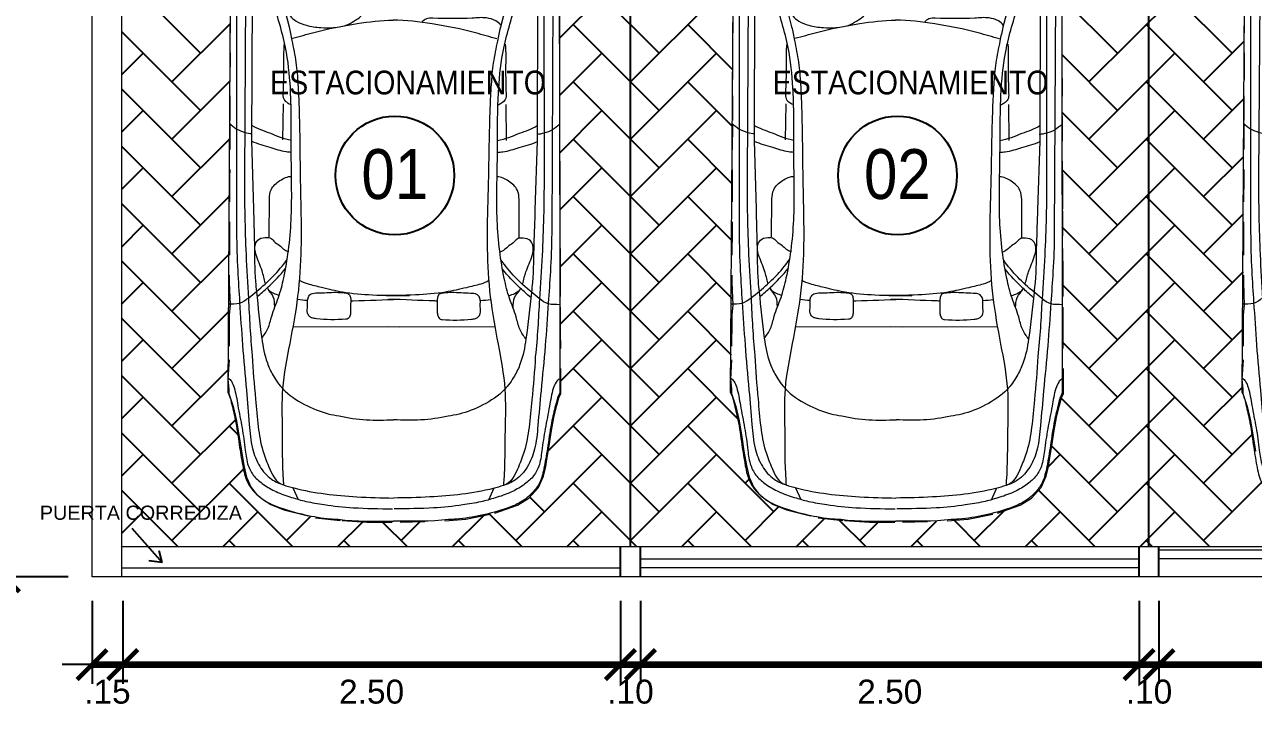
# Model space of a CAD drawing. Header units: millimetres. Extents: x 2204.1 to 2242.3, y 1175.1 to 1221.8.
# Drawn here: x 2210.51 to 2216.67, y 1188.81 to 1192.26 of the extents above; entities that cross this region are included whole.
import ezdxf
from ezdxf.enums import TextEntityAlignment as Align

# ---------------------------------------------------------------- set-up
doc = ezdxf.new("R2010")
doc.units = ezdxf.units.MM
doc.linetypes.add('HIDDEN2', pattern=[0.1875, 0.125, -0.0625])
for name, color, linetype, lineweight in [('01', 1, 'Continuous', 5), ('CLOSETS', 253, 'Continuous', 18), ('mobiliario', 2, 'Continuous', 18), ('MURO BAJO', 3, 'Continuous', 18), ('pozos de luz', 4, 'Continuous', 5)]:
    doc.layers.add(name, color=color, linetype=linetype, lineweight=lineweight)
for name, color, linetype in [('04', 4, 'Continuous'), ('muros', 1, 'Continuous'), ('Textura LINEAS', 253, 'HIDDEN2')]:
    doc.layers.add(name, color=color, linetype=linetype)
doc.styles.add('ARVIM', font='framd.ttf', dxfattribs={"width": 0.9, "height": 0.2})
doc.styles.add('ROMAND', font='arial.ttf')
doc.styles.get("Standard").update_dxf_attribs({"font": 'arial.ttf'})
doc.dimstyles.new('ARVIM', dxfattribs={"dimscale": 0.12, "dimtxt": 1, "dimasz": 1.25, "dimexe": 0.8, "dimexo": 1, "dimtad": 2, "dimtih": 1, "dimtoh": 1, "dimzin": 4, "dimdsep": 46, "dimtxsty": 'ROMAND', "dimblk": 'ARCHTICK', "dimcen": 0, "dimdle": 1, "dimclrd": 1, "dimclre": 1, "dimclrt": 251, "dimadec": 0, "dimazin": 0, "dimtfac": 1, "dimtix": 1, "dimtmove": 0, "dimatfit": 3, "dimldrblk": 'ARCHTICK', "dimfxl": 1, "dimarcsym": 0})

# ---------------------------------------------------------------- blocks, each defined once
blk = doc.blocks.new('audi a4 p')
at = {"color": 0}
for p, q in [((-0.8495, 0.8592), (1.2533, 0.8665)), ((-0.8821, 0.7783), (0.1313, 0.7819)), ((-0.864, 0.8261), (0.4209, 0.8224)), ((-1.2465, 0.7063), (-0.654, 0.5515)), ((-0.9255, 0.7452), (-0.0605, 0.7452)), ((-0.0605, 0.7452), (0.2978, 0.7341)), ((0.4433, 0.6531), (0.2443, 0.6518)), ((-0.252, 0.5809), (-0.0633, 0.5835)), ((0.9108, 0.5278), (0.9108, -0.0304)), ((1.7514, 0.5246), (1.8134, 0.4971)), ((0.9108, -0.5278), (0.9108, 0.0304)), ((1.7514, -0.5246), (1.8134, -0.4971)), ((-1.2465, -0.7063), (-0.654, -0.5515)), ((-0.252, -0.5809), (-0.0633, -0.5835)), ((0.4433, -0.6531), (0.2443, -0.6518)), ((-0.9255, -0.7452), (-0.0605, -0.7452)), ((-0.0605, -0.7452), (0.2978, -0.7341)), ((-0.8821, -0.7783), (0.1313, -0.7819)), ((-0.864, -0.8261), (0.4209, -0.8224)), ((-0.8495, -0.8592), (1.2533, -0.8665))]:
    blk.add_line(p, q, dxfattribs=at)
for points, knots in [([(-0.1491, 0.8616), (-0.1389, 0.8499), (-0.1166, 0.8254), (-0.1026, 0.7842), (-0.0957, 0.7556), (-0.0959, 0.7427)], [1.808086, 1.808086, 1.808086, 1.808086, 2.918874, 4.131288, 5.10151, 5.10151, 5.10151, 5.10151]), ([(0.7927, 0.866), (0.791, 0.8458), (0.797, 0.8049), (0.7602, 0.7581), (0.6915, 0.6709), (0.6232, 0.6028), (0.5613, 0.5588)], [0, 0, 0, 0, 0.0597371, 0.1139981, 0.1672498, 0.3938869, 0.3938869, 0.3938869, 0.3938869]), ([(1.1815, 0.8634), (1.1847, 0.8567), (1.2004, 0.8437), (1.2477, 0.8252), (1.3308, 0.8133), (1.439, 0.7898), (1.5441, 0.7753), (1.6319, 0.7649), (1.6948, 0.7298), (1.7382, 0.6763), (1.776, 0.6104), (1.8014, 0.5342), (1.8258, 0.451), (1.8341, 0.3935), (1.838, 0.3618)], [0, 0, 0, 0, 0.0219205, 0.0572122, 0.1522539, 0.2718866, 0.3894011, 0.4710097, 0.5346344, 0.5986698, 0.6733118, 0.758696, 0.8351341, 0.9293726, 0.9293726, 0.9293726, 0.9293726]), ([(1.2533, 0.8665), (1.2693, 0.8564), (1.3191, 0.8448), (1.4094, 0.8219), (1.5212, 0.8071), (1.6299, 0.7894), (1.7168, 0.771), (1.7801, 0.7247), (1.8262, 0.6669), (1.8636, 0.5753), (1.894, 0.4633), (1.9118, 0.3601), (1.9146, 0.3017), (1.9155, 0.2882)], [0, 0, 0, 0, 0.056668, 0.14946, 0.28161, 0.392935, 0.481686, 0.542967, 0.622845, 0.69797, 0.833643, 0.965665, 1.00577, 1.00577, 1.00577, 1.00577]), ([(0.1313, 0.7819), (0.2661, 0.7819), (0.4773, 0.778), (0.7875, 0.7573), (0.9636, 0.7498), (1.0628, 0.7387)], [0, 0, 0, 0, 0.4042759, 0.6333827, 0.9326252, 0.9326252, 0.9326252, 0.9326252]), ([(0.4209, 0.8224), (0.4872, 0.8222), (0.6083, 0.8179), (0.8036, 0.8042), (1.0114, 0.7909), (1.2243, 0.7703), (1.4042, 0.7547), (1.54, 0.7434), (1.6397, 0.7047), (1.708, 0.6461), (1.7367, 0.5787), (1.7779, 0.4319), (1.798, 0.2378), (1.8037, 0.0635), (1.8037, 0)], [0, 0, 0, 0, 0.198873, 0.363323, 0.587433, 0.823543, 1.004622, 1.129816, 1.230113, 1.320655, 1.388577, 1.443334, 1.771447, 1.958652, 1.958652, 1.958652, 1.958652]), ([(0.9721, 0.6897), (0.9562, 0.6775), (0.9206, 0.6527), (0.8443, 0.6376), (0.7596, 0.5997), (0.644, 0.5716), (0.5088, 0.5488), (0.3031, 0.5312), (0.0626, 0.5395), (-0.1671, 0.5374), (-0.3629, 0.5435), (-0.5625, 0.5648), (-0.8317, 0.6525), (-1.0359, 0.7056), (-1.1563, 0.7374)], [0, 0, 0, 0, 0.05975, 0.126928, 0.230034, 0.336675, 0.482225, 0.641324, 0.954906, 1.203173, 1.330375, 1.542773, 1.802261, 2.175545, 2.175545, 2.175545, 2.175545]), ([(-0.1398, 0.7453), (-0.1223, 0.7165), (-0.0996, 0.6455), (-0.0685, 0.5775), (-0.0623, 0.5379)], [0, 0, 0, 0, 0.1000351, 0.2184418, 0.2184418, 0.2184418, 0.2184418]), ([(-0.0561, 0.745), (-0.0428, 0.7143), (-0.0272, 0.6537), (-0.0042, 0.5851), (-0.0005, 0.5472), (0, 0.538)], [0, 0, 0, 0, 2.528586, 4.711885, 5.408215, 5.408215, 5.408215, 5.408215]), ([(0.2978, 0.7341), (0.3572, 0.7339), (0.4833, 0.7274), (0.6276, 0.7286), (0.7927, 0.7108), (0.9345, 0.6972), (1.0594, 0.676), (1.1002, 0.6599)], [0, 0, 0, 0, 0.1783018, 0.3787173, 0.431954, 0.6762374, 0.8077184, 0.8077184, 0.8077184, 0.8077184]), ([(0.6843, 0.6718), (0.663, 0.677), (0.6122, 0.6887), (0.5499, 0.7196), (0.4887, 0.732), (0.4465, 0.7054), (0.4465, 0.6719), (0.4464, 0.6425), (0.4699, 0.6267), (0.4888, 0.5918), (0.5151, 0.5701), (0.5201, 0.551)], [0, 0, 0, 0, 0.0655106, 0.1550445, 0.2094604, 0.2438604, 0.287164, 0.3001388, 0.3275984, 0.3616951, 0.4200969, 0.4200969, 0.4200969, 0.4200969]), ([(0.7552, 0.7137), (0.7395, 0.6947), (0.693, 0.6434), (0.6428, 0.5939), (0.6076, 0.5661)], [0, 0, 0, 0, 1.868162, 5.271297, 5.271297, 5.271297, 5.271297]), ([(1.0628, 0.7387), (1.1386, 0.7357), (1.2624, 0.7234), (1.4276, 0.7099), (1.5478, 0.689), (1.6484, 0.6493), (1.7266, 0.6146), (1.7369, 0.5742)], [0, 0, 0, 0, 0.2277977, 0.3719478, 0.4996814, 0.5863441, 0.709615, 0.709615, 0.709615, 0.709615]), ([(0.2443, 0.6518), (0.2281, 0.6517), (0.1881, 0.6463), (0.1468, 0.5992), (0.1262, 0.5577), (0.1267, 0.5363)], [0, 0, 0, 0, 0.0486628, 0.1144515, 0.1777721, 0.1777721, 0.1777721, 0.1777721]), ([(0.7116, 0.6594), (0.7237, 0.6549), (0.736, 0.6315), (0.7446, 0.6091), (0.7479, 0.5992)], [0, 0, 0, 0, 0.983949, 1.771691, 1.771691, 1.771691, 1.771691]), ([(0.8083, 0.6219), (0.7905, 0.6234), (0.7521, 0.6214), (0.7277, 0.6524), (0.7116, 0.6594)], [0, 0, 0, 0, 0.0535488, 0.1060573, 0.1060573, 0.1060573, 0.1060573]), ([(1.1002, 0.6599), (1.1232, 0.6526), (1.1709, 0.629), (1.2528, 0.5714), (1.3203, 0.4695), (1.3613, 0.3665), (1.3735, 0.3037), (1.3765, 0.2843)], [0, 0, 0, 0, 0.0720749, 0.1581284, 0.2958089, 0.4262456, 0.4842292, 0.4842292, 0.4842292, 0.4842292]), ([(-0.654, 0.5515), (-0.6303, 0.5453), (-0.5683, 0.5342), (-0.4694, 0.5124), (-0.352, 0.5037), (-0.1449, 0.4936), (0.1408, 0.4931), (0.4689, 0.4808), (0.7523, 0.4976), (0.9949, 0.5425), (1.2253, 0.5883), (1.465, 0.5795), (1.6324, 0.5819), (1.7289, 0.5745), (1.7369, 0.5742)], [0, 0, 0, 0, 0.073325, 0.188896, 0.303039, 0.425821, 0.811242, 1.159737, 1.41058, 1.660623, 1.899627, 2.11145, 2.377727, 2.401703, 2.401703, 2.401703, 2.401703]), ([(-0.5666, 0.5771), (-0.5241, 0.5811), (-0.4371, 0.5785), (-0.3441, 0.5811), (-0.2767, 0.5835), (-0.2582, 0.561), (-0.2507, 0.5465), (-0.248, 0.5402)], [0, 0, 0, 0, 3.267856, 6.568708, 7.399663, 8.099385, 8.621705, 8.621705, 8.621705, 8.621705]), ([(-0.6654, 0.5528), (-0.6749, 0.5472), (-0.6928, 0.5238), (-0.7075, 0.4718), (-0.6961, 0.3601), (-0.6996, 0.2589), (-0.7009, 0.1651), (-0.687, 0.1489), (-0.6793, 0.1423)], [0, 0, 0, 0, 0.842998, 2.122875, 3.997599, 9.174838, 10.012722, 10.751336, 10.751336, 10.751336, 10.751336]), ([(-0.5943, 0.5339), (-0.6034, 0.4964), (-0.6368, 0.3857), (-0.6729, 0.205), (-0.6896, 0.0597), (-0.6896, -0.0089)], [0, 0, 0, 0, 0.1139079, 0.3411539, 0.543502, 0.543502, 0.543502, 0.543502]), ([(0.6677, 0.4949), (0.677, 0.4828), (0.6893, 0.4424), (0.7081, 0.3673), (0.7341, 0.2545), (0.7467, 0.1012), (0.7474, -0.0151), (0.7478, -0.079)], [0, 0, 0, 0, 0.0451009, 0.1211996, 0.2308505, 0.385263, 0.5739042, 0.5739042, 0.5739042, 0.5739042]), ([(0.731, 0.3011), (0.731, 0.334), (0.7358, 0.3761), (0.7345, 0.4305), (0.7624, 0.4556), (0.8001, 0.4473), (0.8355, 0.4559), (0.8582, 0.4423), (0.8669, 0.4245), (0.8749, 0.3609), (0.8757, 0.301), (0.8709, 0.2388), (0.8551, 0.2286), (0.8321, 0.2252), (0.7988, 0.2275), (0.7673, 0.2233), (0.735, 0.2342), (0.7335, 0.2669), (0.731, 0.2875), (0.731, 0.3011)], [0, 0, 0, 0, 0.0969044, 0.1295913, 0.1506192, 0.1985921, 0.2360698, 0.2557908, 0.2719711, 0.2929882, 0.44406, 0.4519132, 0.4720918, 0.4918599, 0.5228758, 0.5707096, 0.5892096, 0.6145759, 0.654681, 0.654681, 0.654681, 0.654681]), ([(1.838, 0.3618), (1.8481, 0.3119), (1.8577, 0.1924), (1.8602, 0.0731), (1.8602, 0.0046)], [0, 0, 0, 0, 0.1502861, 0.3522699, 0.3522699, 0.3522699, 0.3522699]), ([(1.3765, 0.2843), (1.3861, 0.2377), (1.4005, 0.143), (1.3966, 0.0476), (1.3959, 0)], [0, 0, 0, 0, 0.140379, 0.2808468, 0.2808468, 0.2808468, 0.2808468]), ([(0.7753, 0.2256), (0.7752, 0.2214), (0.7726, 0.1372), (0.7693, 0.0529), (0.7662, -0.0272)], [11.235438, 11.235438, 11.235438, 11.235438, 11.552536, 17.586883, 17.586883, 17.586883, 17.586883]), ([(0.6677, -0.4949), (0.677, -0.4828), (0.6893, -0.4424), (0.7081, -0.3673), (0.7341, -0.2545), (0.7467, -0.1012), (0.7474, 0.0151), (0.7478, 0.079)], [0, 0, 0, 0, 0.0451009, 0.1211996, 0.2308505, 0.385263, 0.5739042, 0.5739042, 0.5739042, 0.5739042]), ([(0.4209, -0.8224), (0.4872, -0.8222), (0.6083, -0.8179), (0.8036, -0.8042), (1.0114, -0.7909), (1.2243, -0.7703), (1.4042, -0.7547), (1.54, -0.7434), (1.6397, -0.7047), (1.708, -0.6461), (1.7367, -0.5787), (1.7779, -0.4319), (1.798, -0.2378), (1.8037, -0.0635), (1.8037, 0)], [0, 0, 0, 0, 0.198873, 0.363323, 0.587433, 0.823543, 1.004622, 1.129816, 1.230113, 1.320655, 1.388577, 1.443334, 1.771447, 1.958652, 1.958652, 1.958652, 1.958652]), ([(0.7753, -0.2256), (0.7752, -0.2214), (0.7726, -0.1372), (0.7693, -0.0529), (0.7662, 0.0272)], [11.235438, 11.235438, 11.235438, 11.235438, 11.552536, 17.586883, 17.586883, 17.586883, 17.586883]), ([(1.3765, -0.2843), (1.3861, -0.2377), (1.4005, -0.143), (1.3966, -0.0476), (1.3959, 0)], [0, 0, 0, 0, 0.140379, 0.2808468, 0.2808468, 0.2808468, 0.2808468]), ([(-0.5943, -0.5339), (-0.6034, -0.4964), (-0.637, -0.3858), (-0.6709, -0.2107), (-0.6896, -0.0716), (-0.6896, -0.0089)], [0, 0, 0, 0, 0.1139079, 0.3411539, 0.5260188, 0.5260188, 0.5260188, 0.5260188]), ([(1.838, -0.3618), (1.8481, -0.3119), (1.8577, -0.1924), (1.8602, -0.0731), (1.8602, -0.0046)], [0, 0, 0, 0, 0.1502861, 0.3522699, 0.3522699, 0.3522699, 0.3522699]), ([(-0.8237, -0.2885), (-0.8261, -0.3017), (-0.8143, -0.2291), (-0.7974, -0.2089), (-0.7717, -0.1732), (-0.7424, -0.1637), (-0.7108, -0.1695), (-0.6898, -0.2049), (-0.6593, -0.2508), (-0.6482, -0.3162), (-0.6487, -0.3891), (-0.6581, -0.4558), (-0.6789, -0.5106), (-0.7046, -0.5443), (-0.7325, -0.5553), (-0.753, -0.5507), (-0.7716, -0.5441), (-0.7859, -0.5231), (-0.8109, -0.4874), (-0.8259, -0.4076), (-0.8351, -0.3761), (-0.8214, -0.2758), (-0.8237, -0.2885)], [0, 0, 0, 0, 0.03969, 0.089634, 0.13125, 0.1542862, 0.1797268, 0.2207266, 0.2680991, 0.3447665, 0.4095645, 0.4843001, 0.541515, 0.5817687, 0.6060665, 0.6262474, 0.6436722, 0.6634686, 0.6988791, 0.7758465, 0.8696394, 0.907731, 0.907731, 0.907731, 0.907731]), ([(0.731, -0.3011), (0.731, -0.334), (0.7358, -0.3761), (0.7345, -0.4305), (0.7624, -0.4556), (0.8001, -0.4473), (0.8355, -0.4559), (0.8582, -0.4423), (0.8669, -0.4245), (0.8749, -0.3609), (0.8757, -0.301), (0.8709, -0.2388), (0.8551, -0.2286), (0.8321, -0.2252), (0.7988, -0.2275), (0.7673, -0.2233), (0.735, -0.2342), (0.7335, -0.2669), (0.731, -0.2875), (0.731, -0.3011)], [0, 0, 0, 0, 0.0969044, 0.1295913, 0.1506192, 0.1985921, 0.2360698, 0.2557908, 0.2719711, 0.2929882, 0.44406, 0.4519132, 0.4720918, 0.4918599, 0.5228758, 0.5707096, 0.5892096, 0.6145759, 0.654681, 0.654681, 0.654681, 0.654681]), ([(1.1002, -0.6599), (1.1232, -0.6526), (1.1709, -0.629), (1.2528, -0.5714), (1.3203, -0.4695), (1.3613, -0.3665), (1.3735, -0.3037), (1.3765, -0.2843)], [0, 0, 0, 0, 0.0720749, 0.1581284, 0.2958089, 0.4262456, 0.4842292, 0.4842292, 0.4842292, 0.4842292]), ([(1.2533, -0.8665), (1.2693, -0.8564), (1.3191, -0.8448), (1.4094, -0.8219), (1.5212, -0.8071), (1.6299, -0.7894), (1.7168, -0.771), (1.7801, -0.7247), (1.8262, -0.6669), (1.8636, -0.5753), (1.894, -0.4633), (1.9118, -0.3601), (1.9146, -0.3017), (1.9155, -0.2882)], [0, 0, 0, 0, 0.056668, 0.14946, 0.28161, 0.392935, 0.481686, 0.542967, 0.622845, 0.69797, 0.833643, 0.965665, 1.00577, 1.00577, 1.00577, 1.00577]), ([(1.1815, -0.8634), (1.1847, -0.8567), (1.2004, -0.8437), (1.2477, -0.8252), (1.3308, -0.8133), (1.439, -0.7898), (1.5441, -0.7753), (1.6319, -0.7649), (1.6948, -0.7298), (1.7382, -0.6763), (1.776, -0.6104), (1.8014, -0.5342), (1.8258, -0.451), (1.8341, -0.3935), (1.838, -0.3618)], [0, 0, 0, 0, 0.0219205, 0.0572122, 0.1522539, 0.2718866, 0.3894011, 0.4710097, 0.5346344, 0.5986698, 0.6733118, 0.758696, 0.8351341, 0.9293726, 0.9293726, 0.9293726, 0.9293726]), ([(-0.654, -0.5515), (-0.6303, -0.5453), (-0.5683, -0.5342), (-0.4694, -0.5124), (-0.352, -0.5037), (-0.1449, -0.4936), (0.1408, -0.4931), (0.4689, -0.4808), (0.7523, -0.4976), (0.9949, -0.5425), (1.2253, -0.5883), (1.465, -0.5795), (1.6324, -0.5819), (1.7289, -0.5745), (1.7369, -0.5742)], [0, 0, 0, 0, 0.073325, 0.188896, 0.303039, 0.425821, 0.811242, 1.159737, 1.41058, 1.660623, 1.899627, 2.11145, 2.377727, 2.401703, 2.401703, 2.401703, 2.401703]), ([(0.9721, -0.6897), (0.9562, -0.6775), (0.9206, -0.6527), (0.8443, -0.6376), (0.7596, -0.5997), (0.644, -0.5716), (0.5088, -0.5488), (0.3031, -0.5312), (0.0626, -0.5395), (-0.1671, -0.5374), (-0.3629, -0.5435), (-0.5625, -0.5648), (-0.8317, -0.6525), (-1.0359, -0.7056), (-1.1563, -0.7374)], [0, 0, 0, 0, 0.05975, 0.126928, 0.230034, 0.336675, 0.482225, 0.641324, 0.954906, 1.203173, 1.330375, 1.542773, 1.802261, 2.175545, 2.175545, 2.175545, 2.175545]), ([(-0.5666, -0.5771), (-0.5241, -0.5811), (-0.4371, -0.5785), (-0.3441, -0.5811), (-0.2767, -0.5835), (-0.2582, -0.561), (-0.2507, -0.5465), (-0.248, -0.5402)], [0, 0, 0, 0, 3.267856, 6.568708, 7.399663, 8.099385, 8.621705, 8.621705, 8.621705, 8.621705]), ([(-0.1398, -0.7453), (-0.1223, -0.7165), (-0.0996, -0.6455), (-0.0685, -0.5775), (-0.0623, -0.5379)], [0, 0, 0, 0, 0.1000351, 0.2184418, 0.2184418, 0.2184418, 0.2184418]), ([(-0.0561, -0.745), (-0.0428, -0.7143), (-0.0272, -0.6537), (-0.0042, -0.5851), (-0.0005, -0.5472), (0, -0.538)], [0, 0, 0, 0, 2.528586, 4.711885, 5.408215, 5.408215, 5.408215, 5.408215]), ([(0.2443, -0.6518), (0.2281, -0.6517), (0.1881, -0.6463), (0.1468, -0.5992), (0.1262, -0.5577), (0.1267, -0.5363)], [0, 0, 0, 0, 0.0486628, 0.1144515, 0.1777721, 0.1777721, 0.1777721, 0.1777721]), ([(0.6843, -0.6718), (0.663, -0.677), (0.6122, -0.6887), (0.5499, -0.7196), (0.4887, -0.732), (0.4465, -0.7054), (0.4465, -0.6719), (0.4464, -0.6425), (0.4699, -0.6267), (0.4888, -0.5918), (0.5151, -0.5701), (0.5201, -0.551)], [0, 0, 0, 0, 0.0655106, 0.1550445, 0.2094604, 0.2438604, 0.287164, 0.3001388, 0.3275984, 0.3616951, 0.4200969, 0.4200969, 0.4200969, 0.4200969]), ([(0.7927, -0.866), (0.791, -0.8458), (0.797, -0.8049), (0.7602, -0.7581), (0.6915, -0.6709), (0.6232, -0.6028), (0.5613, -0.5588)], [0, 0, 0, 0, 0.0597371, 0.1139981, 0.1672498, 0.3938869, 0.3938869, 0.3938869, 0.3938869]), ([(0.7552, -0.7137), (0.7395, -0.6947), (0.693, -0.6434), (0.6428, -0.5939), (0.6076, -0.5661)], [0, 0, 0, 0, 1.868162, 5.271297, 5.271297, 5.271297, 5.271297]), ([(1.0628, -0.7387), (1.1386, -0.7357), (1.2624, -0.7234), (1.4276, -0.7099), (1.5478, -0.689), (1.6484, -0.6493), (1.7266, -0.6146), (1.7369, -0.5742)], [0, 0, 0, 0, 0.2277977, 0.3719478, 0.4996814, 0.5863441, 0.709615, 0.709615, 0.709615, 0.709615]), ([(0.7116, -0.6594), (0.7237, -0.6549), (0.736, -0.6315), (0.7446, -0.6091), (0.7479, -0.5992)], [0, 0, 0, 0, 0.983949, 1.771691, 1.771691, 1.771691, 1.771691]), ([(0.8083, -0.6219), (0.7905, -0.6234), (0.7521, -0.6214), (0.7277, -0.6524), (0.7116, -0.6594)], [0, 0, 0, 0, 0.0535488, 0.1060573, 0.1060573, 0.1060573, 0.1060573]), ([(0.2978, -0.7341), (0.3572, -0.7339), (0.4833, -0.7274), (0.6276, -0.7286), (0.7927, -0.7108), (0.9345, -0.6972), (1.0594, -0.676), (1.1002, -0.6599)], [0, 0, 0, 0, 0.1783018, 0.3787173, 0.431954, 0.6762374, 0.8077184, 0.8077184, 0.8077184, 0.8077184]), ([(-0.1491, -0.8616), (-0.1389, -0.8499), (-0.1166, -0.8254), (-0.1026, -0.7842), (-0.0957, -0.7556), (-0.0959, -0.7427)], [1.808086, 1.808086, 1.808086, 1.808086, 2.918874, 4.131288, 5.10151, 5.10151, 5.10151, 5.10151]), ([(0.1313, -0.7819), (0.2661, -0.7819), (0.4773, -0.778), (0.7875, -0.7573), (0.9636, -0.7498), (1.0628, -0.7387)], [0, 0, 0, 0, 0.4042759, 0.6333827, 0.9326252, 0.9326252, 0.9326252, 0.9326252])]:
    blk.add_open_spline(points, degree=3, knots=knots, dxfattribs=at)
for points in [[(0.768, 0.5048), (0.7704, 0.487), (0.7721, 0.4691), (0.7734, 0.4511)], [(1.9155, 0.2882), (1.9272, 0.1928), (1.9241, 0.0961), (1.9241, 0)], [(1.9155, -0.2882), (1.9272, -0.1928), (1.9241, -0.0961), (1.9241, 0)], [(0.768, -0.5048), (0.7704, -0.487), (0.7721, -0.4691), (0.7734, -0.4511)]]:
    blk.add_open_spline(points, degree=3, dxfattribs=at)
blk = doc.blocks.new('_ARCHTICK')
at = {"color": 0, "linetype": 'ByBlock', "const_width": 0.15}
blk.add_lwpolyline([(-0.5, -0.5), (0.5, 0.5)], dxfattribs=at)
blk = doc.blocks.new('*D29')
at = {"layer": 'DEFPOINTS', "color": 0, "transparency": 16777216}
for p in [(2210.8453, 1189.4885), (2210.9994, 1189.4885), (2210.8453, 1189.0485)]:
    blk.add_point(p, dxfattribs=at)
at = {"layer": 'muros', "color": 1, "lineweight": -2, "transparency": 16777216}
for p, q in [((2210.8453, 1189.3685), (2210.8453, 1188.9525)), ((2210.9994, 1189.3685), (2210.9994, 1188.9525)), ((2210.8453, 1189.0485), (2210.6953, 1189.0485)), ((2210.9994, 1189.0485), (2210.8453, 1189.0485)), ((2210.9994, 1189.0485), (2211.1494, 1189.0485))]:
    blk.add_line(p, q, dxfattribs=at)
at = {"layer": 'muros', "color": 1, "lineweight": -2, "transparency": 16777216, "xscale": 0.15, "yscale": 0.15, "zscale": 0.15}
blk.add_blockref('_ARCHTICK', (2210.8453, 1189.0485), dxfattribs=at)
at = {"layer": 'muros', "color": 1, "lineweight": -2, "transparency": 16777216, "xscale": 0.15, "yscale": 0.15, "zscale": 0.15, "rotation": 180}
blk.add_blockref('_ARCHTICK', (2210.9994, 1189.0485), dxfattribs=at)
at = {"layer": 'muros', "color": 251, "lineweight": 200, "transparency": 16777216, "insert": (2210.9224, 1188.9122), "char_height": 0.12, "attachment_point": 5, "style": 'ROMAND'}
blk.add_mtext('.15', dxfattribs=at)
blk = doc.blocks.new('*D46')
at = {"layer": 'DEFPOINTS', "color": 0, "transparency": 16777216}
for p in [(2210.8453, 1189.6758), (2234.8453, 1189.6758), (2234.8453, 1187.9452)]:
    blk.add_point(p, dxfattribs=at)
at = {"layer": 'muros', "color": 1, "lineweight": -2, "transparency": 16777216}
for p, q in [((2210.7253, 1187.9452), (2234.9653, 1187.9452)), ((2210.8453, 1187.9572), (2210.8453, 1187.8492)), ((2234.8453, 1187.9572), (2234.8453, 1187.8492))]:
    blk.add_line(p, q, dxfattribs=at)
at = {"layer": 'muros', "color": 1, "lineweight": -2, "transparency": 16777216, "xscale": 0.15, "yscale": 0.15, "zscale": 0.15, "rotation": 180}
blk.add_blockref('_ARCHTICK', (2210.8453, 1187.9452), dxfattribs=at)
at = {"layer": 'muros', "color": 1, "lineweight": -2, "transparency": 16777216, "xscale": 0.15, "yscale": 0.15, "zscale": 0.15}
blk.add_blockref('_ARCHTICK', (2234.8453, 1187.9452), dxfattribs=at)
at = {"layer": 'muros', "color": 251, "lineweight": 200, "transparency": 16777216, "insert": (2222.8453, 1187.809), "char_height": 0.12, "attachment_point": 5, "style": 'ROMAND'}
blk.add_mtext('24.00', dxfattribs=at)
blk = doc.blocks.new('*D52')
at = {"layer": 'DEFPOINTS', "color": 0, "transparency": 16777216}
for p in [(2217.9561, 1189.6385), (2209.2676, 1189.4885), (2217.9561, 1189.4885)]:
    blk.add_point(p, dxfattribs=at)
at = {"layer": 'muros', "color": 1, "lineweight": -2, "transparency": 16777216}
for p, q in [((2209.2676, 1189.6385), (2209.2676, 1189.7885)), ((2209.2796, 1189.6385), (2209.1716, 1189.6385)), ((2209.2676, 1189.6385), (2209.2676, 1189.4885)), ((2209.2796, 1189.4885), (2209.1716, 1189.4885)), ((2209.2676, 1189.4885), (2209.2676, 1189.3385))]:
    blk.add_line(p, q, dxfattribs=at)
at = {"layer": 'muros', "color": 1, "lineweight": -2, "transparency": 16777216, "xscale": 0.15, "yscale": 0.15, "zscale": 0.15}
for p, rotation in [((2209.2676, 1189.6385), 270), ((2209.2676, 1189.4885), 90)]:
    blk.add_blockref('_ARCHTICK', p, dxfattribs=dict(at, rotation=rotation))
at = {"layer": 'muros', "color": 251, "lineweight": 200, "transparency": 16777216, "insert": (2209.087, 1189.5635), "char_height": 0.12, "attachment_point": 5, "style": 'ROMAND'}
blk.add_mtext('.15', dxfattribs=at)
blk = doc.blocks.new('*D69')
at = {"layer": 'DEFPOINTS', "color": 0, "transparency": 16777216}
for p in [(2210.9994, 1189.4885), (2213.4953, 1189.4885), (2213.4953, 1189.0485)]:
    blk.add_point(p, dxfattribs=at)
at = {"layer": 'muros', "color": 1, "lineweight": -2, "transparency": 16777216}
for p, q in [((2210.9994, 1189.3685), (2210.9994, 1188.9525)), ((2213.4953, 1189.3685), (2213.4953, 1188.9525)), ((2210.8794, 1189.0485), (2213.6153, 1189.0485))]:
    blk.add_line(p, q, dxfattribs=at)
at = {"layer": 'muros', "color": 1, "lineweight": -2, "transparency": 16777216, "xscale": 0.15, "yscale": 0.15, "zscale": 0.15, "rotation": 180}
blk.add_blockref('_ARCHTICK', (2210.9994, 1189.0485), dxfattribs=at)
at = {"layer": 'muros', "color": 1, "lineweight": -2, "transparency": 16777216, "xscale": 0.15, "yscale": 0.15, "zscale": 0.15}
blk.add_blockref('_ARCHTICK', (2213.4953, 1189.0485), dxfattribs=at)
at = {"layer": 'muros', "color": 251, "lineweight": 200, "transparency": 16777216, "insert": (2212.2473, 1188.9122), "char_height": 0.12, "attachment_point": 5, "style": 'ROMAND'}
blk.add_mtext('2.50', dxfattribs=at)
blk = doc.blocks.new('*D70')
at = {"layer": 'DEFPOINTS', "color": 0, "transparency": 16777216}
for p in [(2213.4953, 1189.6758), (2213.5953, 1189.6758), (2213.5953, 1189.0485)]:
    blk.add_point(p, dxfattribs=at)
at = {"layer": 'muros', "color": 1, "lineweight": -2, "transparency": 16777216}
for p, q in [((2213.4953, 1189.0485), (2213.3453, 1189.0485)), ((2213.4953, 1189.0605), (2213.4953, 1188.9525)), ((2213.4953, 1189.0485), (2213.5953, 1189.0485)), ((2213.5953, 1189.0605), (2213.5953, 1188.9525)), ((2213.5953, 1189.0485), (2213.7453, 1189.0485))]:
    blk.add_line(p, q, dxfattribs=at)
at = {"layer": 'muros', "color": 1, "lineweight": -2, "transparency": 16777216, "xscale": 0.15, "yscale": 0.15, "zscale": 0.15}
blk.add_blockref('_ARCHTICK', (2213.4953, 1189.0485), dxfattribs=at)
at = {"layer": 'muros', "color": 1, "lineweight": -2, "transparency": 16777216, "xscale": 0.15, "yscale": 0.15, "zscale": 0.15, "rotation": 180}
blk.add_blockref('_ARCHTICK', (2213.5953, 1189.0485), dxfattribs=at)
at = {"layer": 'muros', "color": 251, "lineweight": 200, "transparency": 16777216, "insert": (2213.5453, 1188.9122), "char_height": 0.12, "attachment_point": 5, "style": 'ROMAND'}
blk.add_mtext('.10', dxfattribs=at)
blk = doc.blocks.new('*D71')
at = {"layer": 'DEFPOINTS', "color": 0, "transparency": 16777216}
for p in [(2213.5953, 1189.4885), (2216.0953, 1189.4885), (2216.0953, 1189.0485)]:
    blk.add_point(p, dxfattribs=at)
at = {"layer": 'muros', "color": 1, "lineweight": -2, "transparency": 16777216}
for p, q in [((2213.5953, 1189.3685), (2213.5953, 1188.9525)), ((2216.0953, 1189.3685), (2216.0953, 1188.9525)), ((2213.4753, 1189.0485), (2216.2153, 1189.0485))]:
    blk.add_line(p, q, dxfattribs=at)
at = {"layer": 'muros', "color": 1, "lineweight": -2, "transparency": 16777216, "xscale": 0.15, "yscale": 0.15, "zscale": 0.15, "rotation": 180}
blk.add_blockref('_ARCHTICK', (2213.5953, 1189.0485), dxfattribs=at)
at = {"layer": 'muros', "color": 1, "lineweight": -2, "transparency": 16777216, "xscale": 0.15, "yscale": 0.15, "zscale": 0.15}
blk.add_blockref('_ARCHTICK', (2216.0953, 1189.0485), dxfattribs=at)
at = {"layer": 'muros', "color": 251, "lineweight": 200, "transparency": 16777216, "insert": (2214.8453, 1188.9122), "char_height": 0.12, "attachment_point": 5, "style": 'ROMAND'}
blk.add_mtext('2.50', dxfattribs=at)
blk = doc.blocks.new('*D72')
at = {"layer": 'DEFPOINTS', "color": 0, "transparency": 16777216}
for p in [(2216.0953, 1189.6758), (2216.1953, 1189.6758), (2216.1953, 1189.0485)]:
    blk.add_point(p, dxfattribs=at)
at = {"layer": 'muros', "color": 1, "lineweight": -2, "transparency": 16777216}
for p, q in [((2216.0953, 1189.0485), (2215.9453, 1189.0485)), ((2216.0953, 1189.0605), (2216.0953, 1188.9525)), ((2216.0953, 1189.0485), (2216.1953, 1189.0485)), ((2216.1953, 1189.0605), (2216.1953, 1188.9525)), ((2216.1953, 1189.0485), (2216.3453, 1189.0485))]:
    blk.add_line(p, q, dxfattribs=at)
at = {"layer": 'muros', "color": 1, "lineweight": -2, "transparency": 16777216, "xscale": 0.15, "yscale": 0.15, "zscale": 0.15}
blk.add_blockref('_ARCHTICK', (2216.0953, 1189.0485), dxfattribs=at)
at = {"layer": 'muros', "color": 1, "lineweight": -2, "transparency": 16777216, "xscale": 0.15, "yscale": 0.15, "zscale": 0.15, "rotation": 180}
blk.add_blockref('_ARCHTICK', (2216.1953, 1189.0485), dxfattribs=at)
at = {"layer": 'muros', "color": 251, "lineweight": 200, "transparency": 16777216, "insert": (2216.1453, 1188.9122), "char_height": 0.12, "attachment_point": 5, "style": 'ROMAND'}
blk.add_mtext('.10', dxfattribs=at)
blk = doc.blocks.new('*D73')
at = {"layer": 'DEFPOINTS', "color": 0, "transparency": 16777216}
for p in [(2216.1953, 1189.4885), (2218.6953, 1189.4885), (2218.6953, 1189.0485)]:
    blk.add_point(p, dxfattribs=at)
at = {"layer": 'muros', "color": 1, "lineweight": -2, "transparency": 16777216}
for p, q in [((2216.1953, 1189.3685), (2216.1953, 1188.9525)), ((2218.6953, 1189.3685), (2218.6953, 1188.9525)), ((2216.0753, 1189.0485), (2218.8153, 1189.0485))]:
    blk.add_line(p, q, dxfattribs=at)
at = {"layer": 'muros', "color": 1, "lineweight": -2, "transparency": 16777216, "xscale": 0.15, "yscale": 0.15, "zscale": 0.15, "rotation": 180}
blk.add_blockref('_ARCHTICK', (2216.1953, 1189.0485), dxfattribs=at)
at = {"layer": 'muros', "color": 1, "lineweight": -2, "transparency": 16777216, "xscale": 0.15, "yscale": 0.15, "zscale": 0.15}
blk.add_blockref('_ARCHTICK', (2218.6953, 1189.0485), dxfattribs=at)
at = {"layer": 'muros', "color": 251, "lineweight": 200, "transparency": 16777216, "insert": (2217.4453, 1188.9122), "char_height": 0.12, "attachment_point": 5, "style": 'ROMAND'}
blk.add_mtext('2.50', dxfattribs=at)
blk = doc.blocks.new('*D376')
at = {"layer": 'DEFPOINTS', "color": 0, "transparency": 16777216}
for p in [(2210.8453, 1194.4885), (2210.4063, 1189.4885), (2210.8453, 1189.4885)]:
    blk.add_point(p, dxfattribs=at)
at = {"layer": 'muros', "color": 1, "lineweight": -2, "transparency": 16777216}
for p, q in [((2210.4063, 1194.6085), (2210.4063, 1189.3685)), ((2210.7253, 1194.4885), (2210.3103, 1194.4885)), ((2210.7253, 1189.4885), (2210.3103, 1189.4885))]:
    blk.add_line(p, q, dxfattribs=at)
at = {"layer": 'muros', "color": 1, "lineweight": -2, "transparency": 16777216, "xscale": 0.15, "yscale": 0.15, "zscale": 0.15}
for p, rotation in [((2210.4063, 1194.4885), 90), ((2210.4063, 1189.4885), 270)]:
    blk.add_blockref('_ARCHTICK', p, dxfattribs=dict(at, rotation=rotation))
at = {"layer": 'muros', "color": 251, "lineweight": 200, "transparency": 16777216, "insert": (2210.1757, 1191.9885), "char_height": 0.12, "attachment_point": 5, "style": 'ROMAND'}
blk.add_mtext('5.00', dxfattribs=at)

msp = doc.modelspace()

# ---------------------------------------------------------------- linework, layer by layer
at = {"layer": '01', "linetype": 'HIDDEN2'}
for points in [[(2211.5384, 1192.3396), (2211.5376, 1192.1057), (2211.5368, 1191.9002), (2211.5363, 1191.7547), (2211.5354, 1191.4929), (2211.5345, 1191.2261), (2211.5336, 1190.9644), (2211.5381, 1190.8504), (2211.533, 1190.8015), (2211.5329, 1190.7704), (2211.5322, 1190.576), (2211.5261, 1190.4788), (2211.5317, 1190.428), (2211.5316, 1190.4076), (2211.5534, 1190.3416), (2211.5697, 1190.2708), (2211.5834, 1190.1904), (2211.5942, 1190.1178), (2211.6065, 1190.046), (2211.6196, 1189.988), (2211.6438, 1189.936), (2211.6686, 1189.9052), (2211.6982, 1189.8786), (2211.7416, 1189.8515), (2211.8073, 1189.825), (2211.9661, 1189.7848), (2212.0991, 1189.7702), (2212.2254, 1189.7632), (2212.3897, 1189.7632), (2212.614, 1189.7687), (2212.7192, 1189.7781), (2212.8654, 1189.8082), (2212.9785, 1189.8477), (2213.0356, 1189.8833), (2213.0841, 1189.936), (2213.1095, 1189.9923), (2213.1207, 1190.0421), (2213.1249, 1190.0651), (2213.1378, 1190.1452), (2213.1494, 1190.2225), (2213.1616, 1190.2872), (2213.1758, 1190.3472), (2213.1858, 1190.385), (2213.1962, 1190.4076), (2213.1952, 1190.7155), (2213.1945, 1190.8928), (2213.1941, 1191.01), (2213.1935, 1191.1969), (2213.193, 1191.3309), (2213.1926, 1191.4469), (2213.1909, 1191.9253), (2213.1902, 1192.1302), (2213.19, 1192.1883), (2213.1896, 1192.2989)], [(2214.0584, 1192.3396), (2214.0576, 1192.1057), (2214.0569, 1191.9002), (2214.0563, 1191.7547), (2214.0554, 1191.4929), (2214.0545, 1191.2261), (2214.0536, 1190.9644), (2214.0581, 1190.8504), (2214.053, 1190.8015), (2214.0529, 1190.7704), (2214.0522, 1190.576), (2214.0461, 1190.4788), (2214.0517, 1190.428), (2214.0516, 1190.4076), (2214.0734, 1190.3416), (2214.0898, 1190.2708), (2214.1034, 1190.1904), (2214.1142, 1190.1178), (2214.1265, 1190.046), (2214.1396, 1189.988), (2214.1638, 1189.936), (2214.1886, 1189.9052), (2214.2182, 1189.8786), (2214.2616, 1189.8515), (2214.3273, 1189.825), (2214.4861, 1189.7848), (2214.6191, 1189.7702), (2214.7454, 1189.7632), (2214.9097, 1189.7632), (2215.134, 1189.7687), (2215.2392, 1189.7781), (2215.3854, 1189.8082), (2215.4985, 1189.8477), (2215.5556, 1189.8833), (2215.6041, 1189.936), (2215.6296, 1189.9923), (2215.6407, 1190.0421), (2215.6449, 1190.0651), (2215.6578, 1190.1452), (2215.6694, 1190.2225), (2215.6816, 1190.2872), (2215.6958, 1190.3472), (2215.7058, 1190.385), (2215.7163, 1190.4076), (2215.7152, 1190.7155), (2215.7146, 1190.8928), (2215.7141, 1191.01), (2215.7135, 1191.1969), (2215.713, 1191.3309), (2215.7126, 1191.4469), (2215.7109, 1191.9253), (2215.7102, 1192.1302), (2215.71, 1192.1883), (2215.7096, 1192.2989)], [(2216.623, 1192.3396), (2216.6222, 1192.1057), (2216.6214, 1191.9002), (2216.6209, 1191.7547), (2216.62, 1191.4929), (2216.6191, 1191.2261), (2216.6182, 1190.9644), (2216.6227, 1190.8504), (2216.6176, 1190.8015), (2216.6175, 1190.7704), (2216.6168, 1190.576), (2216.6107, 1190.4788), (2216.6163, 1190.428), (2216.6162, 1190.4076), (2216.638, 1190.3416), (2216.6543, 1190.2708), (2216.668, 1190.1904), (2216.6788, 1190.1178)]]:
    msp.add_lwpolyline(points, dxfattribs=at)
at = {"layer": '04', "ltscale": 8}
for centre in [(2212.364, 1191.5001), (2214.8841, 1191.5001)]:
    msp.add_circle(centre, 0.2979, dxfattribs=at)
at = {"layer": 'CLOSETS'}
for p, q in [((2213.2837, 1189.6385), (2210.9953, 1189.6385)), ((2215.7837, 1189.6385), (2213.2837, 1189.6385)), ((2221.6453, 1189.6385), (2215.7837, 1189.6385)), ((2221.6453, 1189.4885), (2210.9953, 1189.4885))]:
    msp.add_line(p, q, dxfattribs=at)
for points in [[(2218.6953, 1189.5785), (2216.1953, 1189.5785), (2216.1953, 1189.6236), (2218.6953, 1189.6236)], [(2216.0953, 1189.5335), (2213.5953, 1189.5335), (2213.5953, 1189.5785), (2216.0953, 1189.5785)], [(2213.4953, 1189.4885), (2210.9953, 1189.4885), (2210.9953, 1189.5335), (2213.4953, 1189.5335)]]:
    msp.add_lwpolyline(points, close=True, dxfattribs=at)
at = {"layer": 'MURO BAJO'}
for p, q in [((2210.8453, 1189.4885), (2210.8453, 1193.3384)), ((2210.9953, 1189.4885), (2210.9953, 1193.3384)), ((2210.9953, 1189.4885), (2210.8453, 1189.4885))]:
    msp.add_line(p, q, dxfattribs=at)
at = {"layer": 'muros'}
for p, q in [((2213.4953, 1189.4885), (2213.4953, 1189.6385)), ((2213.5953, 1189.4885), (2213.5953, 1189.6385)), ((2216.0953, 1189.4885), (2216.0953, 1189.6385)), ((2216.1953, 1189.4885), (2216.1953, 1189.6385))]:
    msp.add_line(p, q, dxfattribs=at)
at = {"layer": 'muros', "lineweight": 200}
msp.add_line((2210.8453, 1189.0485), (2234.8453, 1189.0485), dxfattribs=at)
at = {"layer": 'Textura LINEAS', "color": 8, "linetype": 'Continuous', "ltscale": 8}
for p, q in [((2213.5451, 1189.6385), (2213.5451, 1194.4885)), ((2216.1451, 1189.6385), (2216.1451, 1194.4885)), ((2213.6888, 1192.1128), (2213.2577, 1192.5439)), ((2216.5624, 1192.1128), (2216.1314, 1192.5439)), ((2211.3898, 1192.1128), (2210.9953, 1192.5074)), ((2213.19, 1192.1888), (2213.4014, 1192.4002)), ((2213.5451, 1191.9691), (2213.9761, 1192.4002)), ((2215.844, 1191.9691), (2216.2751, 1192.4002)), ((2215.9877, 1192.1128), (2215.7088, 1192.3917)), ((2211.3898, 1191.8255), (2210.9953, 1192.22)), ((2211.2461, 1191.9691), (2211.5381, 1192.2611)), ((2211.5381, 1192.2519), (2211.5335, 1192.2565)), ((2213.6888, 1191.8255), (2213.2577, 1192.2565)), ((2214.0573, 1192.0316), (2213.8324, 1192.2565)), ((2216.5624, 1191.8255), (2216.1314, 1192.2565)), ((2216.4188, 1191.9691), (2216.6224, 1192.1728)), ((2210.9953, 1192.0056), (2211.1024, 1192.1128)), ((2213.191, 1191.9025), (2213.4014, 1192.1128)), ((2213.5451, 1191.6818), (2213.9761, 1192.1128)), ((2215.9877, 1191.8255), (2215.709, 1192.1041)), ((2215.844, 1191.6818), (2216.2751, 1192.1128)), ((2211.2461, 1191.6818), (2211.5371, 1191.9727)), ((2211.5371, 1191.9656), (2211.5335, 1191.9691)), ((2213.6888, 1191.5381), (2213.2577, 1191.9691)), ((2214.0563, 1191.7453), (2213.8324, 1191.9691)), ((2216.5624, 1191.5381), (2216.1314, 1191.9691)), ((2211.3898, 1191.5381), (2210.9953, 1191.9326)), ((2216.4188, 1191.6818), (2216.6214, 1191.8844)), ((2210.9953, 1191.7183), (2211.1024, 1191.8255)), ((2213.192, 1191.6161), (2213.4014, 1191.8255)), ((2213.5451, 1191.3944), (2213.9761, 1191.8255)), ((2215.9877, 1191.5381), (2215.7092, 1191.8165)), ((2215.844, 1191.3944), (2216.2751, 1191.8255)), ((2211.2461, 1191.3944), (2211.5361, 1191.6844)), ((2211.5361, 1191.6792), (2211.5335, 1191.6818)), ((2213.6888, 1191.2507), (2213.2577, 1191.6818)), ((2214.0553, 1191.4589), (2213.8324, 1191.6818)), ((2216.5624, 1191.2507), (2216.1314, 1191.6818)), ((2211.3898, 1191.2507), (2210.9953, 1191.6453)), ((2216.4188, 1191.3944), (2216.6204, 1191.596)), ((2210.9954, 1191.4311), (2211.1024, 1191.5381)), ((2213.193, 1191.3297), (2213.4014, 1191.5381)), ((2213.5451, 1191.107), (2213.9761, 1191.5381)), ((2215.844, 1191.107), (2216.2751, 1191.5381)), ((2215.9877, 1191.2507), (2215.7095, 1191.5289)), ((2211.3898, 1190.9633), (2210.9951, 1191.358)), ((2211.2461, 1191.107), (2211.5351, 1191.396)), ((2211.5351, 1191.3928), (2211.5335, 1191.3944)), ((2213.6888, 1190.9633), (2213.2577, 1191.3944)), ((2214.0543, 1191.1725), (2213.8324, 1191.3944)), ((2216.5624, 1190.9633), (2216.1314, 1191.3944)), ((2216.4188, 1191.107), (2216.6194, 1191.3077)), ((2210.9945, 1191.1428), (2211.1024, 1191.2507)), ((2213.194, 1191.0434), (2213.4014, 1191.2507)), ((2213.5451, 1190.8197), (2213.9761, 1191.2507)), ((2215.9877, 1190.9633), (2215.7097, 1191.2414)), ((2215.844, 1190.8197), (2216.2751, 1191.2507)), ((2211.2461, 1190.8197), (2211.5341, 1191.1076)), ((2211.5341, 1191.1065), (2211.5335, 1191.107)), ((2213.6888, 1190.676), (2213.2577, 1191.107)), ((2214.0568, 1190.8826), (2213.8324, 1191.107)), ((2216.5624, 1190.676), (2216.1314, 1191.107)), ((2211.3898, 1190.676), (2210.9943, 1191.0715)), ((2216.4188, 1190.8197), (2216.6184, 1191.0193)), ((2210.9937, 1190.8547), (2211.1024, 1190.9633)), ((2213.195, 1190.757), (2213.4014, 1190.9633)), ((2213.5451, 1190.5323), (2213.9761, 1190.9633)), ((2215.9877, 1190.676), (2215.7099, 1190.9538)), ((2215.844, 1190.5323), (2216.2751, 1190.9633)), ((2211.2461, 1190.5323), (2211.5351, 1190.8212)), ((2213.6888, 1190.3886), (2213.2577, 1190.8197)), ((2214.0523, 1190.5998), (2213.8324, 1190.8197)), ((2216.5624, 1190.3886), (2216.1314, 1190.8197)), ((2211.3898, 1190.3886), (2210.9936, 1190.7849)), ((2210.9953, 1190.5688), (2211.1024, 1190.676)), ((2213.196, 1190.4706), (2213.4014, 1190.676)), ((2213.5451, 1190.2449), (2213.9761, 1190.676)), ((2215.844, 1190.2449), (2216.2751, 1190.676)), ((2216.4188, 1190.5323), (2216.6174, 1190.7309)), ((2215.9877, 1190.3886), (2215.7101, 1190.6662)), ((2211.3898, 1190.1012), (2210.9953, 1190.4958)), ((2211.2461, 1190.2449), (2211.5292, 1190.528)), ((2213.6888, 1190.1012), (2213.2577, 1190.5323)), ((2214.0885, 1190.2762), (2213.8324, 1190.5323)), ((2216.5624, 1190.1012), (2216.1314, 1190.5323)), ((2216.4188, 1190.2449), (2216.6149, 1190.441)), ((2210.9953, 1190.2814), (2211.1024, 1190.3886)), ((2213.1339, 1190.1212), (2213.4014, 1190.3886)), ((2213.5451, 1189.9576), (2213.9761, 1190.3886)), ((2215.9877, 1190.1012), (2215.7003, 1190.3887)), ((2215.844, 1189.9576), (2216.2751, 1190.3886)), ((2211.2461, 1189.9576), (2211.5678, 1190.2792)), ((2211.5825, 1190.1959), (2211.5335, 1190.2449)), ((2213.6888, 1189.8139), (2213.2577, 1190.2449)), ((2214.2635, 1189.8139), (2213.8324, 1190.2449)), ((2216.5624, 1189.8139), (2216.1314, 1190.2449)), ((2211.3898, 1189.8139), (2210.9953, 1190.2084)), ((2216.4188, 1189.9576), (2216.6656, 1190.2044)), ((2215.9877, 1189.8139), (2215.6576, 1190.1439)), ((2210.9953, 1189.9941), (2211.1024, 1190.1012)), ((2212.9703, 1189.6702), (2213.4014, 1190.1012)), ((2213.5451, 1189.6702), (2213.9761, 1190.1012)), ((2215.6405, 1190.0414), (2215.7003, 1190.1012)), ((2215.844, 1189.6702), (2216.2751, 1190.1012)), ((2211.2461, 1189.6702), (2211.6093, 1190.0334)), ((2211.8526, 1189.6385), (2211.5335, 1189.9576)), ((2213.5768, 1189.6385), (2213.2577, 1189.9576)), ((2214.1515, 1189.6385), (2213.8324, 1189.9576)), ((2214.1198, 1189.9576), (2214.143, 1189.9807)), ((2216.4504, 1189.6385), (2216.1314, 1189.9576)), ((2216.4188, 1189.6702), (2216.7145, 1189.9659)), ((2211.2778, 1189.6385), (2210.9953, 1189.921)), ((2213.114, 1189.8139), (2213.0399, 1189.888)), ((2215.8757, 1189.6385), (2215.5917, 1189.9225)), ((2210.9953, 1189.7067), (2211.1024, 1189.8139)), ((2211.5018, 1189.6385), (2211.6772, 1189.8139)), ((2213.226, 1189.6385), (2213.4014, 1189.8139)), ((2213.8007, 1189.6385), (2213.9761, 1189.8139)), ((2214.1198, 1189.6702), (2214.2898, 1189.8402)), ((2215.2693, 1189.6702), (2215.419, 1189.82)), ((2215.413, 1189.8139), (2215.41, 1189.8168)), ((2215.525, 1189.6385), (2215.7003, 1189.8139)), ((2216.0997, 1189.6385), (2216.2751, 1189.8139)), ((2211.8209, 1189.6702), (2211.9416, 1189.791)), ((2212.0765, 1189.6385), (2212.2025, 1189.7644)), ((2212.4273, 1189.6385), (2212.3026, 1189.7632)), ((2212.3956, 1189.6702), (2212.4911, 1189.7657)), ((2212.6513, 1189.6385), (2212.8095, 1189.7967)), ((2213.002, 1189.6385), (2212.838, 1189.8026)), ((2214.3755, 1189.6385), (2214.5182, 1189.7812)), ((2214.7262, 1189.6385), (2214.5915, 1189.7732)), ((2214.6945, 1189.6702), (2214.7875, 1189.7632)), ((2214.9502, 1189.6385), (2215.079, 1189.7673)), ((2215.301, 1189.6385), (2215.1678, 1189.7717)), ((2211.0457, 1189.7324), (2211.1977, 1189.5596)), ((2210.9905, 1189.6385), (2210.9904, 1189.6385)), ((2211.5652, 1189.6385), (2211.5335, 1189.6702)), ((2212.1399, 1189.6385), (2212.1082, 1189.6702)), ((2212.7147, 1189.6385), (2212.683, 1189.6702)), ((2213.2894, 1189.6385), (2213.2577, 1189.6702)), ((2213.8641, 1189.6385), (2213.8324, 1189.6702)), ((2214.4389, 1189.6385), (2214.4072, 1189.6702)), ((2215.0136, 1189.6385), (2214.9819, 1189.6702)), ((2215.5883, 1189.6385), (2215.5566, 1189.6702)), ((2216.1631, 1189.6385), (2216.1314, 1189.6702)), ((2211.1977, 1189.5596), (2211.1305, 1189.5695)), ((2211.1977, 1189.5596), (2211.1813, 1189.6183))]:
    msp.add_line(p, q, dxfattribs=at)

# ---------------------------------------------------------------- block references
at = {"layer": 'mobiliario', "xscale": 0.9605289415591256, "yscale": 0.9605289415591256, "zscale": 0.9605289415591256, "rotation": 269.844185923587}
for p in [(2212.3613, 1191.6161), (2214.8813, 1191.6161), (2217.4459, 1191.6161)]:
    msp.add_blockref('audi a4 p', p, dxfattribs=at)

# ---------------------------------------------------------------- texts
msp.add_text('PUERTA CORREDIZA', height=0.07097).set_placement((2211.0904, 1189.7743), align=Align.CENTER)
at = {"layer": 'pozos de luz', "style": 'ARVIM', "width": 0.9}
for p in [(2212.4299, 1191.9067), (2214.9499, 1191.9067)]:
    msp.add_text('ESTACIONAMIENTO', height=0.118865, rotation=360, dxfattribs=at).set_placement(p, align=Align.CENTER)
for s, p in [('01', (2212.3635, 1191.3822)), ('02', (2214.8835, 1191.3822))]:
    msp.add_text(s, height=0.24994, dxfattribs=at).set_placement(p, align=Align.CENTER)

# ---------------------------------------------------------------- dimensions: what is measured, and where the dimension line sits
at = {"layer": 'muros', "lineweight": 200}
dim = msp.add_linear_dim(base=(2210.4063, 1189.4885), p1=(2210.8453, 1194.4885), p2=(2210.8453, 1189.4885), angle=90, dimstyle='ARVIM', dxfattribs=at)
dim.commit()
dim.dimension.update_dxf_attribs({"geometry": '*D376', "text_midpoint": (2210.1757, 1191.9885)})
dim = msp.add_linear_dim(base=(2209.2676, 1189.4885), p1=(2217.9561, 1189.6385), p2=(2217.9561, 1189.4885), angle=90, dimstyle='ARVIM', override={"dimfxl": 0.1, "dimfxlon": 1}, dxfattribs=at)
dim.commit()
dim.dimension.update_dxf_attribs({"geometry": '*D52', "text_midpoint": (2209.087, 1189.5635)})
for base, p1, p2, picture, middle in [((2234.8453, 1187.9452), (2210.8453, 1189.6758), (2234.8453, 1189.6758), '*D46', (2222.8453, 1187.809)), ((2213.5953, 1189.0485), (2213.4953, 1189.6758), (2213.5953, 1189.6758), '*D70', (2213.5453, 1188.9122)), ((2216.1953, 1189.0485), (2216.0953, 1189.6758), (2216.1953, 1189.6758), '*D72', (2216.1453, 1188.9122))]:
    dim = msp.add_linear_dim(base=base, p1=p1, p2=p2, dimstyle='ARVIM', override={"dimfxl": 0.1, "dimfxlon": 1}, dxfattribs=at)
    dim.commit()
    dim.dimension.update_dxf_attribs({"geometry": picture, "text_midpoint": middle})
for base, p1, p2, picture, middle in [((2210.8453, 1189.0485), (2210.9994, 1189.4885), (2210.8453, 1189.4885), '*D29', (2210.9224, 1188.9122)), ((2213.4953, 1189.0485), (2210.9994, 1189.4885), (2213.4953, 1189.4885), '*D69', (2212.2473, 1188.9122)), ((2216.0953, 1189.0485), (2213.5953, 1189.4885), (2216.0953, 1189.4885), '*D71', (2214.8453, 1188.9122)), ((2218.6953, 1189.0485), (2216.1953, 1189.4885), (2218.6953, 1189.4885), '*D73', (2217.4453, 1188.9122))]:
    dim = msp.add_linear_dim(base=base, p1=p1, p2=p2, dimstyle='ARVIM', dxfattribs=at)
    dim.commit()
    dim.dimension.update_dxf_attribs({"geometry": picture, "text_midpoint": middle})

doc.saveas('drawing.dxf')
